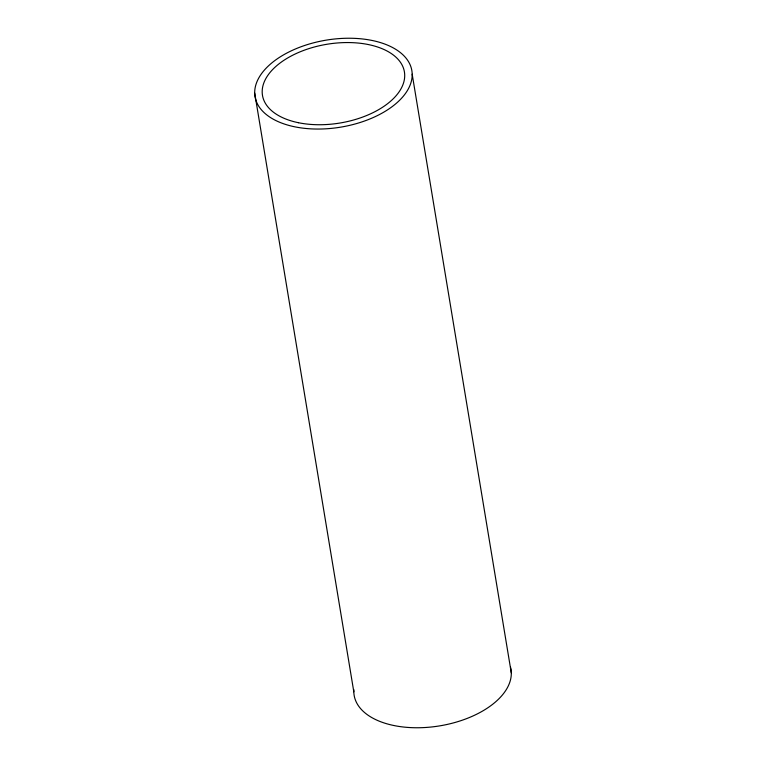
<?xml version="1.0" encoding="UTF-8"?>
<svg xmlns="http://www.w3.org/2000/svg" width="766" height="766" viewBox="0 0 766 766"><rect width="100%" height="100%" fill="white"/><g stroke="black" fill="none" stroke-linecap="round" stroke-linejoin="round"><path stroke-width="1.15" d="M412.185 74.197A79.482 44.102 -9.4 0 1 294.843 126.83A79.482 44.102 -9.4 0 1 293.301 49.905A79.482 44.102 -9.4 0 1 412.185 74.197L511.295 672.902M254.705 93.098L353.815 691.803M510.51 667.186A79.482 44.102 -9.4 0 1 436.735 726.331A79.482 44.102 -9.4 0 1 353.863 689.697M298.51 122.732A71.937 39.918 -9.4 0 0 404.707 75.087A71.937 39.918 -9.4 0 0 297.112 53.113A71.937 39.918 -9.4 0 0 298.51 122.732"/></g></svg>
